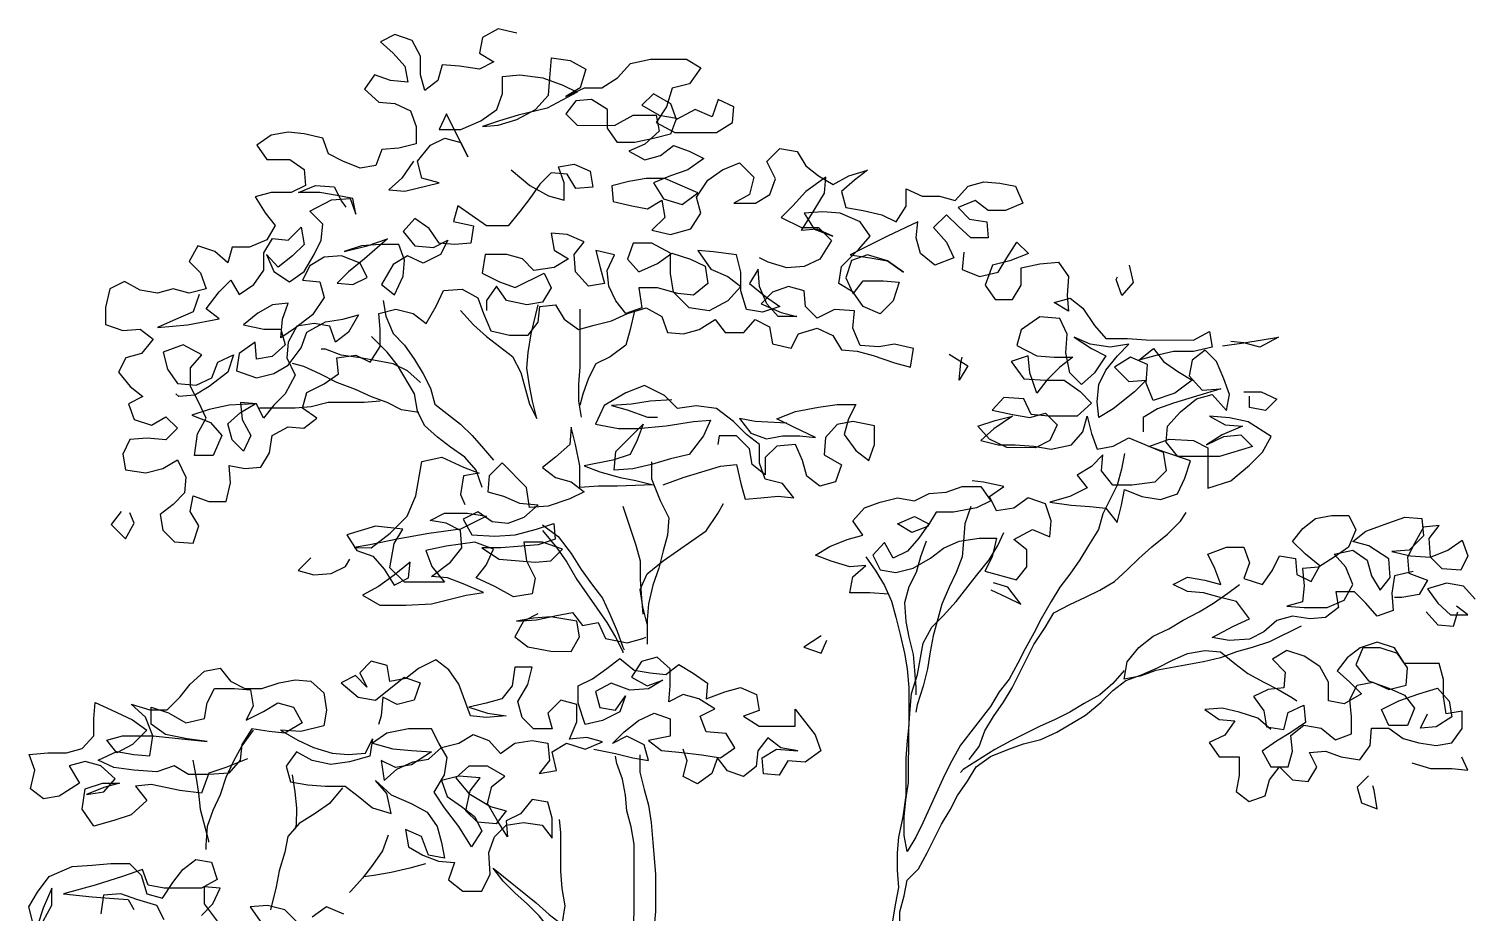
# Model space of a CAD drawing. Extents: x 0 to 95, y 0 to 189.
# Drawn here: x 16.2 to 85.3, y 146.9 to 189.1 of the extents above; entities that cross this region are included whole.
import ezdxf

# ---------------------------------------------------------------- set-up
doc = ezdxf.new("R2010")
doc.units = 0
doc.header["$LTSCALE"] = 150
doc.header["$MEASUREMENT"] = 0
doc.layers.get('0').update_dxf_attribs({"linetype": 'CONTINUOUS'})

# ---------------------------------------------------------------- blocks, each defined once
blk = doc.blocks.new('A$C18592984')
for points in [[(39.52, 188.849), (38.628, 189.056), (37.872, 188.645), (37.735, 187.89), (38.421, 187.477), (37.734, 187.134), (36.773, 187.273), (35.949, 187.342), (35.743, 186.587), (35.124, 186.107), (34.919, 186.862), (34.92, 187.755), (34.509, 188.51), (33.685, 188.786), (32.998, 188.443), (33.616, 187.893), (34.164, 187.275), (34.301, 186.52), (33.477, 186.589), (32.722, 186.864), (32.241, 186.178), (32.927, 185.56), (33.682, 185.491), (34.437, 185.147), (34.711, 184.391), (34.71, 183.568), (33.886, 183.362), (33.062, 183.295), (32.787, 182.54), (32.032, 182.403), (31.208, 182.747), (30.522, 183.091), (30.248, 183.846), (29.356, 184.053), (28.601, 184.122), (27.777, 183.986), (27.09, 183.506), (27.57, 182.819), (28.669, 182.818), (29.355, 182.337), (29.423, 181.582), (28.736, 181.239), (27.775, 181.24), (27.02, 181.035), (27.499, 180.279), (27.979, 179.661), (27.567, 178.975), (26.743, 178.632), (25.919, 178.633), (25.712, 177.878), (25.095, 178.428), (24.272, 178.703), (23.859, 177.949), (24.408, 177.399), (24.682, 176.644), (23.858, 176.438), (23.103, 176.645), (22.347, 176.44), (21.524, 176.578), (20.769, 176.99), (20.082, 176.648), (19.876, 175.756), (19.875, 174.932), (20.698, 174.657), (21.522, 174.724), (22.14, 174.243), (21.59, 173.557), (20.834, 173.352), (20.491, 172.666), (21.039, 171.979), (21.657, 171.498), (20.97, 171.155), (21.244, 170.4), (22.067, 170.125), (22.754, 170.536), (23.303, 169.986), (22.753, 169.438), (21.861, 169.507), (21.037, 169.439), (20.693, 168.753), (20.83, 167.998), (21.79, 167.86), (22.614, 168.065), (23.301, 168.476), (23.712, 167.652), (23.643, 166.897), (23.093, 166.348), (22.475, 165.868), (22.612, 165.113), (23.16, 164.563), (24.053, 164.494), (24.328, 165.317), (23.917, 166.004), (24.055, 166.759), (24.81, 166.484), (25.633, 166.483), (25.84, 167.375), (25.772, 168.199), (26.527, 168.061), (27.282, 168.129), (27.695, 168.815), (27.833, 169.639), (28.588, 170.05), (29.343, 169.981), (29.962, 170.461), (29.276, 170.942), (29.482, 171.697), (30.306, 172.108), (30.993, 172.588), (30.925, 173.343), (31.818, 173.479), (32.504, 173.136), (32.985, 173.89), (32.986, 174.714), (32.918, 175.469), (33.742, 175.674), (34.565, 175.468), (35.183, 174.987), (35.664, 175.81), (36.008, 176.565), (36.9, 176.632), (37.655, 176.22), (37.929, 175.465), (38.272, 174.64), (39.164, 174.434), (40.056, 174.433), (40.537, 175.05), (40.607, 175.805), (41.362, 175.873), (41.773, 175.186), (42.459, 174.705), (43.214, 174.911), (44.038, 175.116), (44.794, 175.458), (45.686, 175.732), (46.441, 175.319), (46.715, 174.564), (47.47, 174.495), (48.225, 174.7), (48.981, 175.18), (49.461, 174.562), (50.353, 174.561), (50.903, 175.178), (51.589, 174.834), (51.725, 174.01), (52.618, 173.804), (52.962, 174.49), (53.854, 174.764), (54.609, 174.42), (55.02, 173.733), (55.775, 173.663), (56.53, 173.457), (57.559, 173.113), (58.314, 172.906), (58.453, 173.798), (57.56, 174.005), (56.805, 173.868), (55.913, 173.938), (55.57, 174.762), (55.64, 175.586), (54.679, 175.655), (53.855, 175.244), (53.306, 175.794), (53.238, 176.549), (52.483, 176.755), (51.728, 176.482), (51.178, 175.933), (52.139, 175.52), (52.894, 175.314), (52.001, 175.314), (51.453, 175.933), (51.11, 176.757), (51.042, 177.581), (50.63, 176.894), (51.384, 176.276), (52.07, 175.795), (51.246, 175.521), (50.491, 175.659), (50.218, 176.552), (50.218, 177.444), (50.013, 178.268), (48.915, 178.406), (48.16, 178.476), (48.777, 177.583), (49.6, 177.239), (50.218, 176.758), (49.599, 176.072), (48.707, 175.592), (47.746, 175.73), (46.991, 176.486), (46.855, 177.378), (46.856, 178.339), (45.964, 178.821), (45.071, 178.822), (44.796, 178.067), (45.345, 177.448), (46.237, 177.86), (46.924, 178.339), (47.816, 178.064), (48.503, 177.72), (48.639, 176.896), (47.952, 176.348), (47.197, 176.417), (46.236, 176.693), (45.344, 176.693), (45.48, 175.732), (44.725, 175.458), (44.245, 176.077), (43.902, 176.763), (43.834, 177.519), (44.178, 178.273), (43.286, 178.48), (43.491, 177.656), (43.697, 176.901), (42.941, 176.764), (42.324, 177.451), (42.256, 178.275), (42.737, 178.892), (41.914, 179.236), (41.159, 179.306), (41.295, 178.482), (41.982, 178.069), (41.295, 177.658), (40.334, 177.522), (39.785, 178.071), (39.03, 178.278), (38, 178.279), (37.862, 177.387), (38.686, 176.974), (39.44, 176.699), (40.814, 177.384), (41.157, 176.697), (40.744, 176.011), (39.989, 175.875), (39.028, 176.081), (38.548, 176.768), (38.067, 176.082), (38.066, 175.602)], [(34.572, 182.744), (34.022, 181.921), (33.404, 181.372), (34.159, 181.303), (35.807, 181.713), (34.983, 181.92), (34.778, 182.744), (35.397, 183.498), (36.083, 183.841), (36.838, 183.634), (37.181, 182.948), (36.153, 185.008), (35.809, 184.253), (36.839, 184.252), (37.8, 184.663), (38.556, 185.212), (38.831, 185.966), (38.832, 186.79), (39.656, 186.858), (40.754, 186.72), (41.715, 186.376), (42.401, 186.032), (40.958, 185.278), (39.585, 184.936), (38.693, 184.662), (37.869, 184.388), (38.624, 184.456), (39.516, 184.73), (40.409, 185.21), (41.028, 185.896), (41.097, 186.719), (41.167, 187.68), (42.059, 187.542), (42.814, 187.13), (42.538, 186.238), (41.851, 185.826), (42.744, 186.237), (43.568, 186.237), (44.323, 186.717), (44.942, 187.402), (45.903, 187.607), (47.619, 187.606), (48.305, 187.193), (47.755, 186.439), (46.931, 186.234), (46.656, 185.341), (46.175, 184.587), (47.067, 184.105), (49.058, 184.104), (49.813, 184.583), (49.882, 185.339), (49.128, 185.682), (48.852, 184.859), (48.029, 185.203), (47.136, 184.723), (46.862, 185.479), (46.039, 185.96), (45.489, 185.411), (46.312, 184.93), (47.136, 184.792), (46.861, 184.037), (46.106, 183.832), (45.144, 183.627), (44.321, 183.627), (43.841, 184.314), (43.841, 185.207), (43.087, 185.688), (42.332, 185.62), (41.851, 185.003), (42.399, 184.453), (44.184, 184.451), (45.077, 184.931), (46.175, 184.93), (46.312, 184.175), (45.625, 183.558), (44.869, 183.215), (45.624, 182.803), (46.379, 183.008), (46.998, 183.488), (47.752, 183.212), (48.439, 182.869), (47.683, 182.32), (46.859, 182.046), (46.035, 181.704), (46.515, 180.948), (47.407, 180.673), (48.162, 181.221), (46.584, 181.909), (45.692, 181.91), (44.868, 181.774), (44.044, 181.568), (44.112, 180.813), (45.004, 180.606), (45.759, 180.468), (46.446, 180.88), (46.583, 180.056), (45.964, 179.439), (46.856, 179.232), (47.818, 179.506), (48.299, 180.26), (48.094, 181.016), (48.644, 181.839), (49.33, 182.319), (50.155, 182.661), (50.84, 181.974), (50.634, 181.15), (49.878, 180.739), (50.908, 180.738), (51.595, 181.15), (51.87, 181.904), (51.459, 182.729), (52.077, 183.346), (52.901, 183.208), (53.312, 182.521), (53.929, 182.04), (54.616, 181.627), (55.371, 182.039), (56.264, 182.312), (55.645, 181.832), (55.027, 181.284), (55.232, 180.528), (56.056, 180.39), (56.948, 180.184), (57.634, 179.84), (58.115, 180.594), (58.116, 181.418), (58.871, 181.074), (59.695, 181.074), (60.45, 180.867), (61.068, 181.553), (61.823, 181.758), (62.578, 181.689), (63.333, 181.551), (63.676, 180.727), (62.852, 180.384), (62.028, 180.385), (61.411, 180.866), (60.587, 180.524), (61.135, 179.974), (61.959, 179.836), (62.027, 179.081), (61.203, 179.081), (60.586, 179.631), (60.037, 180.181), (59.419, 179.564), (60.036, 178.877), (60.379, 178.121), (59.486, 177.779), (58.8, 178.329), (58.595, 179.084), (58.664, 179.839), (57.222, 179.154), (55.436, 178.263), (56.397, 178.125), (57.221, 177.987), (57.975, 177.437), (57.221, 177.987), (56.26, 178.262), (55.505, 177.988), (55.229, 177.165), (55.572, 176.409), (56.053, 177.027), (57.014, 177.026), (57.769, 176.957), (57.494, 176.064), (56.875, 175.447), (56.052, 175.791), (55.572, 176.478), (54.886, 176.891), (55.024, 177.714), (55.848, 178.537), (56.398, 179.154), (55.918, 179.841), (54.958, 180.254), (54.134, 180.324), (53.241, 180.256), (53.721, 179.5), (54.613, 179.156), (53.858, 179.5), (53.103, 179.432), (53.722, 180.393), (54.203, 181.216), (54.273, 181.971), (53.311, 181.285), (52.693, 180.599), (52.143, 180.051), (53.103, 179.569), (53.927, 179.569), (54.544, 178.95), (53.994, 178.058), (53.239, 177.716), (52.415, 177.648), (51.523, 177.923), (51.111, 178.13)], [(39.24, 182.328), (40.131, 181.572), (41.023, 181.091), (41.778, 180.884), (41.779, 181.708), (41.505, 182.463), (42.26, 182.6), (43.015, 182.256), (43.152, 181.501), (42.328, 181.433), (41.917, 182.119), (41.162, 182.189), (40.612, 181.64), (40.131, 180.954), (39.65, 180.337), (39.1, 179.651), (38.07, 179.652), (36.698, 180.614), (36.492, 179.859), (37.452, 179.652), (37.314, 178.829), (36.559, 178.761), (35.804, 178.83), (35.324, 179.517), (34.638, 179.998), (34.089, 179.381), (34.637, 178.694), (35.529, 178.624), (36.216, 178.967), (35.872, 178.281), (35.048, 177.87), (34.293, 178.214), (33.607, 177.802), (33.057, 176.842), (33.674, 176.361), (34.087, 177.253), (34.156, 178.008), (33.882, 178.763), (32.99, 178.764), (32.097, 178.696), (31.273, 178.422), (32.372, 178.696), (33.333, 179.038), (32.234, 178.078), (31.478, 177.461), (30.929, 176.913), (31.684, 176.843), (32.37, 177.186), (32.028, 177.873), (31.136, 178.217), (30.312, 178.149), (29.625, 177.737), (29.281, 177.051), (30.105, 176.982), (30.31, 176.227), (29.76, 175.403), (28.936, 174.786), (28.249, 174.306), (28.318, 175.199), (28.594, 175.954), (27.839, 175.886), (27.152, 175.474), (26.465, 174.926), (27.426, 174.719), (28.249, 174.718), (28.455, 173.963), (27.836, 173.414), (27.081, 173.278), (27.013, 174.102), (26.258, 173.553), (26.12, 172.73), (27.08, 172.385), (27.904, 172.591), (28.591, 173.002), (29.21, 173.825), (29.485, 174.58), (30.378, 175.06), (31.202, 175.196), (31.957, 175.401), (31.476, 174.578), (30.857, 174.098), (30.583, 174.853), (29.828, 174.991), (29.005, 174.855), (28.592, 174.1), (28.523, 173.345), (28.934, 172.521), (28.453, 171.629), (27.903, 171.08), (27.422, 170.463), (27.079, 171.15), (26.324, 171.219), (26.392, 170.395), (26.803, 169.64), (26.459, 168.885), (25.911, 169.435), (25.705, 170.19), (26.324, 170.739), (27.011, 171.15), (25.775, 171.082), (24.814, 170.877), (23.99, 170.603), (24.882, 170.259), (25.43, 169.641), (25.018, 168.68), (24.125, 168.681), (24.263, 169.711), (24.676, 170.466), (24.333, 171.221), (23.922, 171.976), (23.923, 172.869), (24.473, 173.486), (23.581, 173.967), (22.619, 173.625), (22.825, 172.801), (23.305, 172.114), (24.197, 172.045), (24.952, 172.387), (25.228, 173.142), (25.983, 173.485), (25.708, 172.661), (24.815, 171.976), (24.128, 171.564), (23.373, 171.496), (23.235, 171.634)], [(24.338, 176.369), (24.063, 175.546), (23.101, 175.135), (22.346, 174.792), (23.788, 174.928), (25.298, 175.202), (24.681, 175.683), (25.299, 176.506), (25.849, 177.054), (26.26, 176.368), (26.947, 176.848), (27.428, 177.534), (27.429, 178.357), (27.841, 179.043), (28.597, 178.974), (29.215, 179.591), (29.351, 178.767), (28.802, 178.219), (28.115, 177.67), (27.566, 178.288), (27.909, 177.464), (28.663, 176.983), (29.35, 177.463), (29.832, 178.286), (30.175, 178.973), (30.245, 179.728), (29.627, 180.346), (30.658, 180.894), (31.55, 180.962), (31.824, 180.207), (31.687, 180.962), (30.932, 181.1), (30.109, 181.238), (29.079, 181.239), (29.903, 181.581), (30.795, 181.512), (31.138, 180.825), (31.344, 180.55)], [(60.859, 178.395), (60.79, 177.572), (61.613, 177.228), (62.506, 177.433), (62.918, 178.119), (63.4, 178.873), (63.948, 178.324), (63.056, 177.981), (62.232, 177.776), (61.888, 176.816), (62.367, 176.129), (63.191, 176.128), (63.604, 176.814), (63.604, 177.638), (64.497, 177.843), (65.389, 177.911), (65.869, 177.224), (65.8, 176.331), (65.868, 175.576), (65.182, 175.989), (65.937, 176.194), (66.554, 175.713), (67.103, 174.889), (67.651, 174.27), (68.681, 174.269), (69.573, 174.2), (71.839, 174.198), (72.594, 174.609), (72.731, 173.854), (71.838, 173.649), (70.877, 173.65), (69.985, 173.444), (69.229, 173.239), (69.916, 173.788), (70.396, 173.17), (71.082, 172.688), (71.768, 172.276), (70.944, 171.659), (69.914, 171.317), (69.572, 172.141), (69.641, 173.033), (68.818, 173.377), (68.062, 172.897), (68.748, 172.21), (69.572, 172.278), (69.022, 171.729), (67.992, 170.906), (67.305, 170.495), (67.237, 171.25), (67.306, 172.074), (67.65, 172.76), (68.2, 173.446), (68.749, 173.995), (67.857, 173.858), (66.896, 173.996), (66.141, 174.34), (66.965, 173.79), (67.651, 173.447), (67.101, 172.623), (66.482, 172.075), (65.934, 172.624), (65.729, 173.586), (65.798, 174.478), (65.456, 175.233), (64.495, 175.303), (63.602, 174.686), (63.395, 173.931), (64.356, 173.45), (65.179, 173.38), (66.072, 173.379), (65.454, 172.899), (64.835, 172.282), (64.354, 171.665), (64.012, 172.626), (63.944, 173.45), (63.12, 173.176), (63.737, 172.352), (64.766, 172.282), (65.659, 172.281), (66.413, 171.732), (66.962, 171.182), (66.275, 170.565), (64.902, 170.566), (64.079, 170.635), (63.736, 171.391), (62.775, 171.46), (62.225, 170.843), (63.186, 170.636), (64.01, 170.498), (64.765, 170.703), (65.314, 170.154), (64.97, 169.399), (64.283, 169.056), (62.91, 169.058), (62.087, 169.47), (61.538, 170.089), (62.362, 170.362), (63.186, 170.568), (62.293, 169.951), (61.675, 169.402), (62.498, 169.195), (63.322, 169.195), (64.214, 169.125), (65.038, 168.987), (65.999, 169.192), (66.549, 169.809), (66.756, 170.564), (66.961, 169.74), (67.235, 168.985), (67.99, 169.122), (68.745, 169.533), (70.392, 168.845), (70.529, 167.952), (69.979, 167.404), (68.881, 167.267), (67.988, 167.268), (67.44, 167.955), (67.509, 168.71), (66.959, 168.162), (66.273, 167.75), (66.752, 167.132), (65.928, 166.721), (64.967, 166.447), (65.997, 166.309), (66.889, 166.24), (67.644, 166.17), (68.193, 165.483), (68.399, 166.307), (68.537, 167.062), (69.361, 166.718), (70.253, 166.58), (71.077, 166.854), (71.421, 167.608), (71.696, 168.432), (70.461, 168.845), (69.706, 169.12), (70.667, 169.462), (71.834, 169.393), (72.52, 169.049), (72.519, 167.127), (73.617, 167.469), (74.51, 168.223), (75.129, 168.841), (75.541, 169.595), (74.444, 170.283), (73.551, 170.489), (72.59, 170.559), (73.345, 170.146), (74.169, 170.077), (73.207, 169.666), (72.452, 169.186), (73.276, 169.597), (74.1, 169.665), (74.649, 169.116), (73.069, 168.636), (71.079, 168.638), (70.53, 169.325), (70.599, 170.08), (71.218, 170.766), (71.973, 171.383), (72.729, 171.589), (73.414, 170.833), (73.552, 171.588), (73.279, 172.343), (72.936, 173.167), (72.387, 173.717), (71.769, 173.237), (71.631, 172.482), (72.248, 171.795), (73.141, 171.863), (71.974, 171.521), (70.875, 171.178), (70.12, 170.904), (69.433, 170.493), (69.432, 169.807)], [(68.753, 177.77), (68.958, 176.946), (68.408, 176.329), (68.135, 177.084), (68.203, 177.222)], [(33.124, 176.087), (33.261, 175.332), (33.604, 174.507), (34.152, 173.958), (34.632, 173.271), (35.043, 172.584), (35.386, 171.897), (35.591, 171.142), (36.826, 170.18), (37.375, 169.63), (37.923, 169.012), (38.403, 168.462)], [(36.831, 175.603), (37.448, 174.916), (38.065, 174.366), (39.3, 173.404), (39.711, 172.648), (40.122, 171.138), (40.464, 170.451), (40.259, 171.275), (40.123, 172.03), (39.986, 172.854), (40.055, 173.609), (40.193, 174.501), (40.538, 175.874)], [(42.528, 175.666), (42.526, 172.92), (42.457, 172.097), (42.456, 171.273), (42.592, 170.518)], [(45.137, 175.595), (44.93, 174.703), (44.724, 173.948), (43.968, 173.4), (43.281, 173.057), (42.937, 172.371), (42.662, 171.616), (42.524, 171.067)], [(37.853, 167.159), (37.579, 167.983), (37.03, 168.601), (36.344, 169.082), (35.727, 169.563), (35.11, 170.113), (34.767, 170.8), (34.631, 171.623), (33.808, 172.997), (33.328, 173.615), (32.574, 174.371)], [(73.211, 173.922), (74.241, 174.058), (75.889, 174.331), (74.996, 173.852), (74.241, 174.058), (73.623, 174.128)], [(34.906, 172.172), (34.288, 172.722), (33.602, 173.066), (32.847, 173.204), (32.024, 173.342), (31.131, 173.48), (30.377, 173.755), (30.171, 173.756)], [(60.168, 173.522), (61.06, 172.972), (60.648, 172.286), (60.717, 173.11), (60.786, 173.384)], [(34.836, 170.731), (34.012, 170.869), (33.326, 171.213), (32.571, 171.488), (31.816, 171.832), (30.924, 172.176), (30.101, 172.589), (29.346, 172.933), (28.797, 173.07)], [(46.502, 167.288), (47.464, 167.63), (49.249, 168.178), (50.004, 168.246), (50.209, 167.353), (50.414, 166.598), (51.17, 166.666), (51.993, 166.734), (52.748, 166.664), (52.2, 167.351), (51.376, 167.558), (51.102, 168.313), (51.103, 169.206), (50.486, 169.687), (49.869, 170.305), (49.045, 170.924), (48.085, 171.062), (47.192, 170.925), (46.575, 171.544), (45.614, 172.025), (44.722, 171.683), (43.691, 171.066), (43.279, 170.174), (44.377, 169.967), (45.269, 169.966), (46.642, 170.102), (47.947, 170.307), (48.77, 170.375), (48.426, 169.62), (47.739, 168.728), (46.847, 168.523), (45.954, 168.249), (45.061, 168.044), (44.169, 167.976), (44.238, 168.869), (45.544, 170.172), (45.269, 169.417), (44.925, 168.731), (44.101, 168.457), (42.728, 168.184), (43.482, 167.908), (44.443, 167.633), (45.198, 167.495), (46.022, 167.288), (44.306, 167.221), (43.413, 167.222), (42.521, 167.154), (42.522, 168.184), (42.317, 169.214), (42.111, 170.038), (42.042, 169.214), (41.355, 168.597), (40.737, 168.117), (41.354, 167.636), (42.109, 167.429), (42.726, 166.948), (42.04, 166.606), (41.01, 166.263), (40.117, 166.195), (39.981, 167.157), (38.815, 168.325), (38.197, 167.707), (38.127, 166.952), (38.882, 166.746), (39.637, 166.402), (40.529, 166.332), (39.842, 165.715), (39.087, 165.441), (38.332, 165.511), (37.646, 165.992), (36.959, 165.649), (37.37, 164.894), (38.468, 164.824), (39.43, 164.892), (40.46, 165.165), (41.284, 165.439), (41.351, 164.684), (40.527, 164.41), (39.566, 164.343), (38.743, 164.275), (37.85, 164.275), (38.673, 163.726), (39.634, 163.656), (40.389, 163.587), (41.145, 163.655), (41.694, 164.203), (40.734, 164.547), (39.841, 164.548), (39.978, 163.656), (40.389, 162.832), (40.251, 162.077), (39.358, 161.94), (38.466, 162.421), (37.574, 162.834), (38.055, 163.451), (38.399, 164.206), (37.507, 164.55), (36.134, 164.346), (35.173, 164.141), (35.447, 163.385), (36.064, 162.63), (34.142, 162.631), (33.456, 163.318), (33.663, 164.485), (34.076, 165.171), (32.771, 165.31), (31.398, 164.899), (31.878, 164.144), (32.633, 163.868), (33.181, 163.25), (33.661, 162.494), (34.348, 162.837), (34.417, 163.592), (33.662, 162.975), (32.906, 162.427), (32.151, 162.015), (32.974, 161.534), (34.209, 161.533), (35.445, 161.6), (37.093, 162.011), (37.917, 162.147), (36.956, 162.56), (36.201, 162.835), (35.446, 162.905), (36.339, 163.59), (36.889, 164.276), (36.821, 165.1), (36.135, 165.444), (35.38, 165.582), (36.067, 165.925), (37.165, 165.924), (38.058, 165.785), (36.821, 165.169), (35.311, 164.964), (33.8, 164.691), (32.496, 164.418), (31.741, 164.281), (32.565, 164.28), (33.458, 164.966), (34.282, 165.789), (34.695, 166.75), (34.971, 168.397), (35.932, 168.602), (36.961, 168.12), (37.716, 167.845), (36.961, 167.709), (36.823, 166.816), (37.028, 166.336)], [(46.918, 171.338), (45.888, 171.27), (44.996, 171.133), (44.034, 171.066), (44.789, 170.859), (45.75, 170.515), (46.231, 170.514)], [(74.239, 171.724), (75.063, 171.724), (75.818, 171.38), (75.268, 170.831), (74.513, 170.969), (74.513, 171.518)], [(32.983, 171.282), (32.228, 171.214), (30.511, 171.215), (29.688, 171.01), (28.932, 170.942), (27.216, 170.944)], [(52.408, 170.234), (50.898, 170.304), (50.143, 170.442), (50.692, 169.755), (51.447, 169.48), (52.202, 169.617), (53.026, 169.616), (53.781, 169.547), (52.751, 170.028), (51.928, 170.441), (52.821, 170.783), (53.919, 170.988), (54.812, 171.124), (55.704, 171.124), (55.36, 170.437), (55.154, 169.683), (55.702, 168.927), (56.32, 168.446), (56.595, 169.201), (56.596, 170.093), (55.566, 170.3), (54.811, 170.163), (54.261, 169.546), (54.192, 168.722), (55.015, 168.241), (54.74, 167.418), (53.985, 167.212), (53.367, 167.693), (53.162, 168.449), (52.819, 169.204), (51.927, 169.136), (51.377, 168.588), (51.377, 167.764), (50.759, 168.245), (50.623, 169), (50.005, 169.619), (49.182, 169.619), (49.113, 169.208)], [(68.539, 168.778), (68.401, 168.023), (68.194, 167.268), (67.506, 165.896), (67.3, 165.141), (66.819, 164.386), (66.406, 163.7), (65.925, 163.014), (65.444, 162.397), (65.031, 161.711), (64.55, 160.887), (64.206, 160.201), (63.794, 159.447), (63.45, 158.76), (63.037, 158.006), (62.556, 157.388), (62.144, 156.702), (60.7, 154.85), (60.288, 154.095), (59.944, 153.409), (58.912, 151.145), (58.568, 150.459), (58.156, 149.773), (58.019, 150.528), (58.02, 151.42), (58.09, 152.244), (58.228, 153.068), (58.23, 155.676), (58.299, 156.568), (58.369, 157.323), (58.644, 158.216), (58.92, 159.726), (59.333, 160.48), (59.882, 161.029), (60.501, 161.715), (61.463, 162.95), (62.081, 163.704), (62.494, 164.39), (62.769, 165.008)], [(45.954, 168.387), (45.953, 167.563), (46.364, 166.533), (46.775, 165.709), (46.706, 164.885), (46.499, 164.13), (46.293, 163.307), (46.017, 162.483), (45.811, 161.591), (45.741, 160.836), (45.74, 159.669)], [(57.275, 162.061), (56.382, 162.13), (55.421, 162.131), (55.559, 162.886), (56.178, 163.435), (55.423, 163.367), (54.53, 163.642), (53.776, 163.918), (54.462, 164.329), (55.286, 164.671), (56.042, 164.877), (55.562, 165.563), (56.112, 166.181), (56.867, 166.455), (57.691, 166.66), (58.514, 166.522), (59.201, 166.864), (60.025, 166.932), (60.78, 167.206), (61.673, 167.205), (62.153, 166.518), (61.466, 166.176), (60.367, 165.971), (59.544, 165.972), (59.131, 165.286), (58.376, 165.012), (57.69, 165.424), (58.514, 165.767), (59.2, 165.423), (58.719, 164.737), (58.169, 164.12), (57.482, 163.777), (57.071, 164.532), (56.521, 163.915), (56.864, 163.228), (57.619, 163.09), (58.443, 163.296), (59.267, 163.775), (59.885, 164.255), (60.641, 164.598), (61.602, 164.734), (62.426, 164.733), (62.219, 163.841), (61.875, 163.155), (63.385, 162.742), (63.866, 163.359), (63.867, 164.183), (63.249, 164.664), (64.142, 165.144), (64.966, 164.8), (65.035, 165.555), (64.761, 166.379), (63.938, 166.654), (63.251, 166.174), (62.427, 166.038), (62.084, 166.724), (62.771, 167.204), (61.81, 167.411), (61.261, 167.48)], [(20.622, 166.007), (20.141, 165.39), (20.827, 164.703), (21.239, 165.458), (21.034, 165.938)], [(44.579, 166.26), (45.195, 164.406), (45.401, 163.651), (45.4, 162.758), (45.468, 161.866), (45.536, 161.111)], [(45.741, 160.63), (45.536, 161.454), (45.399, 162.278), (45.743, 163.033), (46.499, 163.65), (48.56, 165.089), (49.11, 165.913), (49.385, 166.393)], [(61.191, 166.245), (60.916, 165.421), (60.847, 164.598), (60.777, 163.843), (60.502, 163.088), (60.158, 162.402), (59.814, 161.578), (59.401, 160.068), (59.263, 159.313), (59.125, 158.49), (58.918, 157.666), (58.643, 156.774), (58.574, 156.431)], [(61.112, 154.163), (61.593, 154.781), (61.868, 155.535), (62.281, 156.222), (62.762, 156.908), (63.174, 157.594), (64.206, 159.652), (64.756, 160.475), (65.168, 161.161), (65.924, 161.573), (66.679, 161.915), (67.366, 162.258), (68.053, 162.669), (68.671, 163.218), (69.221, 163.766), (69.839, 164.315), (70.595, 164.932), (71.213, 165.549), (71.488, 165.961)], [(82.331, 163.136), (81.439, 162.931), (81.301, 162.108), (81.369, 161.284), (80.613, 161.01), (80.065, 161.628), (79.516, 162.178), (78.624, 162.179), (78.76, 161.424), (78.142, 160.944), (77.387, 160.876), (76.563, 161.014), (75.808, 160.808), (75.19, 160.26), (74.503, 159.917), (73.542, 159.849), (72.718, 159.988), (73.748, 160.536), (74.504, 160.878), (73.887, 161.703), (73.063, 161.909), (72.308, 162.116), (71.553, 162.185), (70.867, 162.529), (71.554, 162.872), (72.377, 162.734), (73.132, 162.527), (72.858, 163.282), (72.516, 163.969), (73.409, 164.312), (74.232, 164.311), (74.506, 163.555), (74.231, 162.801), (75.123, 162.525), (75.604, 163.211), (75.948, 163.897), (76.703, 163.759), (76.771, 163.004), (77.457, 162.66), (77.87, 163.415), (77.184, 163.965), (76.566, 164.583), (77.048, 165.201), (77.666, 165.681), (78.421, 165.817), (79.245, 165.816), (79.587, 165.13), (79.243, 164.306), (78.556, 163.826), (77.801, 163.346), (77.046, 163.279), (77.114, 162.455), (77.044, 161.7), (76.289, 161.494), (77.113, 161.425), (78.211, 161.424), (79.035, 161.766), (79.448, 162.521), (79.105, 163.345), (78.557, 163.964), (79.449, 164.169), (80.135, 163.688), (80.34, 162.932), (80.752, 162.245), (81.233, 162.863), (81.165, 163.755), (80.204, 164.374), (79.45, 164.581), (80.068, 165.061), (81.166, 165.471), (81.922, 165.745), (82.746, 165.676), (82.813, 164.852), (82.126, 164.166), (81.303, 164.098), (82.195, 163.892), (83.156, 163.822), (83.98, 164.165), (84.667, 164.644), (84.941, 163.889), (84.597, 163.203), (83.704, 163.272), (83.156, 163.822), (83.088, 164.715), (83.569, 165.332), (82.814, 165.264), (82.401, 164.509), (82.057, 163.823), (82.125, 163.068), (83.017, 162.724), (82.605, 162.038), (81.781, 161.901), (81.438, 161.902)], [(40.734, 165.371), (41.489, 164.821), (42.106, 163.997), (42.586, 163.241), (43.134, 162.486), (43.614, 161.868), (43.957, 161.112), (44.299, 160.288), (44.573, 159.533), (44.642, 159.395)], [(40.734, 165.097), (41.42, 164.272), (41.9, 163.585), (42.379, 162.761), (43.819, 160.7), (44.23, 160.014), (44.573, 159.327), (44.573, 159.258)], [(59.062, 164.599), (58.787, 163.844), (58.58, 163.089), (58.236, 162.403), (58.03, 161.648), (58.097, 160.756), (58.234, 160.001), (58.439, 159.177), (58.507, 158.422), (58.575, 157.598), (58.575, 157.255)], [(29.681, 163.802), (29.063, 163.185), (29.817, 162.979), (30.641, 163.046), (31.328, 163.389), (31.534, 163.732)], [(56.178, 163.847), (56.658, 163.16), (57.069, 162.473), (57.412, 161.718), (57.617, 160.962), (57.822, 160.138), (58.027, 159.246), (58.164, 158.491), (58.232, 157.598), (58.23, 155.813), (58.161, 155.058), (58.091, 154.235), (58.09, 152.45), (57.952, 151.42), (57.745, 150.46), (57.675, 149.704), (57.675, 148.881), (57.742, 148.057), (57.605, 147.302), (57.19, 144.831)], [(62.149, 162.262), (62.904, 161.919), (63.59, 161.575), (62.973, 162.399), (62.286, 162.606)], [(76.975, 160.533), (75.464, 159.779), (74.64, 159.505), (73.884, 159.3), (73.129, 159.026), (72.305, 158.821), (70.039, 158.411), (69.284, 158.137), (68.529, 158.001), (68.667, 158.824), (69.217, 159.51), (69.904, 160.059), (70.659, 160.401), (71.346, 160.813), (72.101, 161.224), (72.788, 161.635), (73.475, 162.115), (74.025, 162.526)], [(85.282, 161.829), (84.733, 162.448), (83.91, 162.586), (83.017, 162.312), (83.497, 161.625), (84.114, 161.075), (84.938, 161.075), (84.389, 161.487)], [(40.524, 161.115), (39.838, 160.773), (39.425, 160.018), (40.043, 159.537), (41.141, 159.33), (42.102, 159.329), (42.514, 160.015), (42.378, 160.77), (41.142, 160.977), (40.318, 160.91), (39.494, 160.773), (40.456, 160.841), (41.417, 161.046), (42.172, 161.182), (42.652, 160.564), (43.407, 160.701), (43.75, 159.945), (44.779, 159.738), (45.535, 159.944), (45.672, 160.012)], [(82.947, 161.214), (83.496, 160.595), (84.251, 160.526), (84.458, 161.212)], [(54.047, 160.073), (53.222, 159.525), (54.046, 159.249), (54.321, 159.867)], [(75.529, 155.592), (74.911, 156.141), (74.019, 156.417), (73.196, 156.623), (72.372, 156.556), (73.058, 156.074), (73.813, 156.005), (73.332, 155.319), (72.576, 154.977), (73.056, 154.29), (74.017, 154.289), (74.016, 153.396), (73.878, 152.641), (74.496, 152.16), (75.251, 152.434), (75.458, 153.189), (75.939, 153.806), (76.556, 153.188), (77.311, 153.119), (77.724, 153.805), (77.381, 154.492), (78.136, 154.56), (78.891, 154.284), (79.783, 154.146), (80.264, 154.832), (80.334, 155.656), (81.158, 155.655), (81.844, 155.174), (82.598, 154.967), (83.422, 154.829), (84.177, 154.966), (84.658, 155.652), (84.659, 156.476), (83.904, 156.339), (83.767, 157.163), (83.768, 157.987), (83.563, 158.742), (81.915, 158.743), (81.436, 159.499), (80.612, 159.774), (79.788, 159.501), (79.17, 159.021), (78.689, 158.403), (79.306, 157.853), (79.855, 157.304), (79.031, 156.824), (78.276, 156.962), (78.276, 157.854), (77.865, 158.61), (77.111, 159.091), (76.287, 159.366), (75.6, 158.955), (76.217, 158.337), (76.148, 157.582), (75.393, 157.514), (74.706, 157.171), (75.186, 156.484), (75.323, 155.729), (76.146, 155.591), (76.353, 156.415), (77.108, 156.757), (77.176, 155.933), (76.489, 155.453), (75.803, 155.042), (75.116, 154.562), (75.527, 153.807), (76.351, 153.806), (76.557, 154.561), (76.489, 155.316), (77.108, 155.796), (77.931, 155.658), (78.617, 155.108), (79.372, 155.382), (79.373, 156.206), (79.305, 157.03), (79.649, 157.716), (80.404, 157.852), (81.159, 157.509), (81.983, 157.714), (82.053, 158.537), (81.573, 159.224), (80.749, 159.5), (79.925, 159.5), (79.581, 158.677), (80.199, 157.921), (81.159, 157.577), (81.914, 157.233), (82.394, 156.615), (82.05, 155.792), (81.158, 155.792), (80.815, 156.548), (81.639, 156.959), (82.601, 157.301), (83.493, 157.575), (84.042, 156.957), (84.178, 156.202), (83.423, 155.722), (82.668, 155.654), (83.012, 156.34)], [(26.652, 154.195), (25.622, 153.784), (24.798, 153.51), (24.454, 152.549), (23.424, 152.688), (22.051, 152.963), (21.296, 152.895), (21.845, 152.209), (21.089, 151.523), (20.265, 151.249), (19.304, 150.975), (18.755, 151.799), (18.894, 152.76), (19.718, 153.034), (20.541, 153.033), (19.786, 152.828), (18.962, 152.486), (19.786, 152.622), (20.336, 153.24), (19.65, 153.858), (18.895, 154.065), (18.139, 153.859), (18.619, 153.035), (17.658, 152.418), (16.902, 152.282), (16.285, 152.763), (16.492, 153.655), (16.218, 154.41), (17.11, 154.478), (18.003, 154.477), (18.758, 154.683), (19.308, 155.3), (19.308, 156.124), (19.378, 156.879), (20.133, 156.535), (21.162, 156.053), (21.848, 155.572), (21.161, 154.886), (20.405, 154.475), (19.925, 155.093), (20.681, 155.299), (22.122, 155.297), (24.73, 155.02), (23.77, 155.158), (22.74, 155.365), (22.054, 155.847), (22.055, 156.67), (22.878, 156.395), (23.702, 155.914), (24.594, 156.119), (24.732, 156.874), (25.076, 157.56), (26.037, 157.559), (26.792, 157.49), (26.929, 156.734), (26.585, 156.048), (27.409, 156.459), (28.096, 156.871), (28.851, 156.664), (29.262, 155.909), (28.438, 155.429), (27.683, 155.498), (26.859, 155.636), (26.378, 154.882), (26.308, 154.126), (25.759, 153.509), (24.798, 153.441), (23.837, 153.442), (23.151, 153.855), (22.327, 153.581), (21.228, 153.651), (20.267, 153.789), (19.513, 154.133), (20.405, 154.544), (21.229, 154.406), (21.984, 154.336), (22.122, 155.297), (21.78, 156.19), (21.094, 156.808), (21.986, 156.533), (22.81, 156.532), (23.428, 157.15), (23.909, 157.767), (24.596, 158.384), (25.351, 158.521), (25.831, 157.902), (26.518, 157.559), (27.341, 157.558), (28.165, 157.832), (28.921, 157.968), (29.676, 157.899), (30.293, 157.349), (30.429, 156.525), (30.291, 155.77), (29.193, 155.497), (28.232, 155.566), (29.055, 155.085), (29.81, 154.741), (30.702, 154.466), (31.457, 154.396), (32.281, 154.464), (32.625, 155.15), (32.487, 154.327), (31.525, 154.053), (30.633, 153.917), (29.741, 154.123), (28.986, 154.536), (28.505, 153.85), (28.71, 153.095), (29.534, 152.957), (30.357, 152.887), (31.318, 152.886), (31.936, 152.405), (32.622, 151.855), (33.514, 151.58), (33.309, 152.541), (32.76, 153.16), (33.515, 152.472), (34.475, 152.06), (35.23, 151.647), (35.71, 150.96), (35.915, 150.205), (36.052, 149.45), (35.297, 149.588), (34.954, 150.48), (34.2, 150.824), (34.336, 150), (35.022, 149.588), (35.777, 149.313), (36.532, 149.243), (36.257, 148.42), (36.943, 147.87), (37.835, 147.869), (38.248, 148.693), (38.18, 149.722), (38.455, 150.477), (39.005, 151.026), (39.829, 151.162), (40.721, 151.024), (41.201, 150.406), (41.202, 151.367), (40.997, 152.122), (40.242, 152.26), (39.692, 151.574), (39.005, 151.232), (39.073, 150.477), (38.593, 151.232), (38.114, 152.056), (38.32, 152.88), (38.939, 153.36), (38.115, 153.841), (37.223, 153.842), (36.605, 153.293), (37.222, 152.538), (38.251, 151.919), (39.006, 151.712), (38.525, 151.095), (37.632, 151.164), (37.084, 151.714), (37.29, 152.675), (37.771, 153.292), (36.742, 153.362), (35.918, 153.157), (36.192, 152.401), (36.878, 151.92), (37.495, 151.439), (37.838, 150.752), (37.357, 149.998), (36.74, 150.959), (36.054, 151.852), (35.574, 152.608), (36.055, 153.431), (36.194, 154.255), (35.782, 154.942), (35.44, 155.628), (34.341, 155.629), (33.311, 155.424), (32.625, 154.944), (33.585, 154.669), (34.478, 154.6), (35.439, 154.53), (34.477, 153.913), (33.722, 153.776), (33.036, 154.12), (33.172, 153.159), (33.79, 153.708), (34.546, 154.05), (35.301, 154.187), (35.919, 154.735), (36.743, 154.941), (37.43, 155.352), (38.185, 155.077), (38.734, 154.458), (39.42, 154.938), (40.244, 155.075), (40.999, 154.937), (41.067, 154.113), (40.586, 153.496), (41.41, 153.632), (41.205, 154.525), (41.892, 154.936), (42.784, 154.661), (43.608, 155.003), (42.853, 155.21), (42.029, 155.142), (42.373, 155.965), (42.374, 156.789), (41.619, 156.996), (41.001, 156.378), (41.206, 155.623), (40.314, 155.624), (39.765, 156.174), (39.56, 156.929), (40.041, 157.752), (40.248, 158.576), (39.424, 158.576), (39.286, 157.684), (38.805, 157.067), (38.049, 156.862), (37.225, 156.656), (38.118, 156.381), (39.01, 156.243), (38.049, 156.175), (37.294, 156.244), (36.746, 157.755), (36.266, 158.442), (35.649, 158.923), (34.825, 158.512), (34.206, 158.032), (33.451, 157.895), (33.314, 158.651), (32.56, 158.857), (32.01, 158.309), (32.352, 157.622), (31.804, 158.172), (31.117, 157.829), (31.94, 157.142), (32.764, 157.004), (34.138, 158.101), (34.893, 157.825), (34.617, 157.002), (33.793, 156.797), (33.107, 157.141), (33.038, 156.248), (32.9, 155.837)], [(43.196, 154.66), (44.225, 154.453), (45.049, 154.247), (45.804, 154.109), (45.598, 154.864), (44.775, 155.277), (44.088, 154.934), (44.638, 155.483), (45.325, 156.031), (46.08, 156.374), (46.835, 156.098), (46.834, 155.275), (45.805, 155.07), (46.422, 154.589), (47.246, 154.519), (48.344, 154.381), (49.236, 154.243), (49.923, 154.723), (49.512, 155.41), (48.551, 155.479), (48.277, 156.234), (48.964, 156.577), (48.209, 157.058), (47.454, 157.265), (46.767, 156.922), (46.837, 157.677), (46.837, 158.501), (46.22, 159.051), (45.465, 158.845), (44.984, 158.091), (45.738, 157.678), (46.494, 157.952), (45.807, 157.541), (44.914, 157.473), (44.022, 157.817), (43.267, 157.406), (43.472, 156.651), (44.227, 156.513), (44.708, 157.199), (44.433, 156.444), (43.609, 156.033), (42.785, 155.828), (42.443, 156.858), (42.443, 157.681), (43.13, 158.024), (43.817, 158.504), (44.435, 158.984), (45.121, 158.434), (45.876, 158.296), (46.631, 158.227), (47.25, 158.707), (47.936, 158.294), (48.622, 157.813), (48.552, 157.058), (49.445, 157.4), (50.2, 157.606), (50.955, 157.262), (51.092, 156.506), (50.336, 156.232), (51.091, 155.751), (52.807, 155.75), (52.808, 156.573), (53.768, 155.337), (54.042, 154.582), (53.286, 154.033), (52.462, 154.103), (52.05, 153.416), (51.295, 153.486), (51.227, 154.241), (51.914, 154.652), (52.943, 154.583), (52.12, 154.721), (51.502, 155.202), (51.021, 154.584), (50.952, 153.829), (50.334, 153.349), (49.579, 153.625), (49.099, 154.243), (48.824, 153.488), (48.137, 153.008), (47.451, 153.352), (47.657, 154.107), (47.452, 154.656)], [(57.809, 146.066), (57.81, 146.89), (58.017, 147.645), (58.155, 148.4), (58.704, 148.948), (59.117, 149.703), (59.805, 151.075), (60.217, 151.762), (60.561, 152.448), (61.042, 153.134), (61.455, 153.82), (62.142, 154.3), (62.966, 154.642), (63.721, 154.916), (64.545, 155.121), (65.3, 155.464), (66.674, 156.286), (67.43, 156.903), (67.979, 157.452), (68.597, 157.932), (69.353, 158.206), (70.108, 158.548), (70.795, 158.891), (71.55, 159.233), (72.374, 159.37), (73.129, 159.301), (73.815, 158.751), (74.433, 158.27), (75.187, 157.857), (75.874, 157.513), (76.56, 157.101), (76.765, 156.963)], [(68.529, 158.412), (67.98, 157.795), (67.361, 157.247), (66.606, 156.835), (65.919, 156.424), (65.232, 156.082), (64.477, 155.739), (63.103, 155.054), (62.348, 154.643), (60.837, 153.683), (60.699, 153.546)], [(26.928, 155.567), (26.378, 154.813), (25.965, 154.058), (25.621, 153.303), (25.346, 152.48), (25.002, 151.725), (24.727, 150.97), (24.657, 150.078), (24.657, 149.872)], [(24.043, 154.129), (24.18, 153.373), (24.316, 152.549), (24.384, 151.794), (24.795, 150.284), (24.795, 150.215)], [(46.059, 133.515), (46.06, 134.476), (45.718, 135.3), (45.514, 137.565), (45.515, 138.389), (45.378, 139.213), (45.242, 139.968), (45.242, 140.792), (45.174, 141.616), (45.175, 142.44), (45.107, 143.263), (45.114, 150.128), (44.977, 150.952), (44.772, 151.707), (44.704, 152.462), (44.567, 153.217), (44.293, 153.973), (44.225, 154.316)], [(45.392, 154.384), (45.391, 153.56), (45.597, 152.736), (45.802, 151.981), (45.938, 151.157), (46.006, 150.196), (46.142, 148.685), (46.14, 146.901), (45.932, 144.635), (45.931, 143.606), (45.999, 142.645), (46.136, 141.752), (46.133, 138.389), (46.542, 136.123), (46.61, 135.368), (46.747, 134.544), (46.883, 133.789), (47.157, 133.171)], [(82.254, 154.007), (83.146, 153.731), (84.176, 153.73), (84.931, 153.661), (84.657, 154.279)], [(28.779, 153.438), (28.916, 152.614), (28.984, 151.859), (28.983, 151.035), (28.914, 150.829)], [(80.194, 153.391), (79.645, 152.842), (79.85, 152.087), (80.605, 151.811), (80.468, 152.704), (80.4, 152.91)], [(31.181, 152.818), (30.563, 152.063), (29.876, 151.583), (29.12, 151.104), (28.57, 150.486), (28.432, 149.731), (28.157, 148.839), (28.019, 148.084), (27.743, 146.986)], [(44.831, 141.204), (44.351, 142.097), (43.872, 143.059), (43.323, 143.745), (42.774, 144.295), (42.157, 144.845), (41.608, 145.395), (41.128, 146.013), (40.58, 146.7), (40.031, 147.249), (39.414, 147.799), (38.865, 148.349), (38.385, 148.967), (40.443, 147.318), (41.06, 146.768), (41.678, 146.287), (41.816, 147.179), (41.679, 148.003), (41.612, 148.827), (41.613, 150.68), (41.545, 151.298)], [(33.376, 150.55), (33.1, 149.796), (32.619, 149.11), (32.138, 148.492), (31.588, 147.875), (31.52, 147.806)], [(31.244, 146.777), (30.421, 147.121), (29.734, 146.641)], [(28.979, 146.436), (28.43, 146.985), (27.606, 147.192), (26.783, 147.124), (27.262, 146.437)], [(24.448, 146.714), (24.998, 147.263), (25.342, 148.018), (24.587, 148.087), (24.586, 147.264), (25.203, 146.439)], [(22.663, 146.51), (22.321, 147.197), (21.36, 147.472), (20.605, 147.748), (19.781, 147.68), (19.643, 146.788)], [(16.897, 146.447), (17.31, 147.202), (17.31, 148.025), (16.898, 147.065), (16.622, 146.241)], [(16.416, 146.31), (16.211, 147.134), (16.624, 147.82), (17.174, 148.575), (18.272, 149.054), (19.233, 149.122), (20.126, 149.19), (21.018, 149.189), (21.567, 148.639), (21.841, 147.747), (22.596, 147.54), (23.077, 148.295), (23.558, 148.912), (24.176, 149.392), (24.931, 149.254), (25.205, 148.43), (24.449, 148.019), (22.665, 148.02), (21.91, 148.158), (21.636, 148.914), (20.674, 148.571), (19.37, 148.161), (17.859, 147.75), (19.232, 147.612), (20.056, 147.542), (20.948, 147.473), (21.222, 146.992)], [(35.159, 149.176), (34.404, 148.971), (33.511, 148.766), (32.687, 148.629), (32.207, 148.561)]]:
    blk.add_lwpolyline(points)

msp = doc.modelspace()

# ---------------------------------------------------------------- block references
msp.add_blockref('A$C18592984', (0, 0))

doc.saveas('drawing.dxf')
